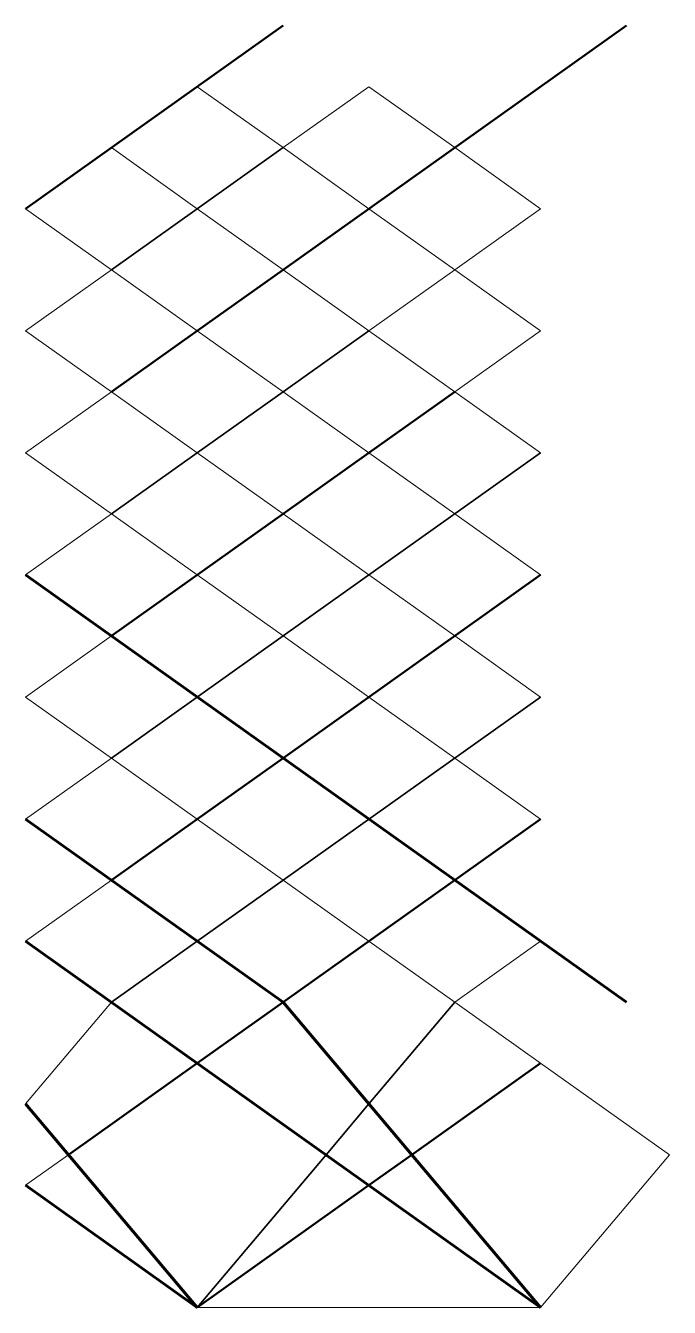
# Model space of a CAD drawing. Header units: millimetres. Extents: x 0 to 5.8, y 0 to 11.5.
import ezdxf

# ---------------------------------------------------------------- set-up
doc = ezdxf.new("R2010")
doc.units = ezdxf.units.MM
for name, color, linetype, lineweight in [('Контуры', 170, 'Continuous', 60), ('Основные линии', 50, 'Continuous', 50), ('Тонкие линии', 130, 'Continuous', 20), ('Утолщенные линии', 201, 'Continuous', 35)]:
    doc.layers.add(name, color=color, linetype=linetype, lineweight=lineweight)

msp = doc.modelspace()

# ---------------------------------------------------------------- linework, layer by layer
at = {"layer": 'Контуры', "linetype": 'Continuous', "ltscale": 250}
for p, q in [((5.373, 2.729), (0, 6.55)), ((2.303, 2.729), (0, 4.367)), ((0, 3.275), (4.605, 0)), ((4.605, 0), (2.303, 2.729)), ((1.535, 0), (0, 1.819)), ((0, 1.092), (1.535, 0))]:
    msp.add_line(p, q, dxfattribs=at)
at = {"layer": 'Основные линии', "linetype": 'Continuous', "ltscale": 250}
for p, q in [((2.303, 11.462), (0, 9.825)), ((5.373, 11.462), (2.303, 9.279)), ((2.303, 9.279), (1.535, 8.733)), ((1.535, 8.733), (0.768, 8.187)), ((3.838, 8.187), (3.07, 7.641)), ((3.07, 7.641), (2.303, 7.096)), ((2.303, 7.096), (0.768, 6.004)), ((4.605, 6.55), (2.303, 4.912)), ((2.303, 4.912), (1.535, 4.367)), ((1.535, 4.367), (0.768, 3.821)), ((4.605, 4.367), (2.303, 2.729)), ((2.303, 2.729), (1.535, 2.183)), ((1.535, 2.183), (0.384, 1.365)), ((4.605, 2.183), (3.454, 1.365)), ((3.454, 1.365), (3.07, 1.092)), ((3.07, 1.092), (1.535, 0))]:
    msp.add_line(p, q, dxfattribs=at)
at = {"layer": 'Тонкие линии', "linetype": 'Continuous', "ltscale": 250}
for points in [[(1.535, 10.916), (0.768, 10.371), (1.535, 9.825), (2.303, 10.371)], [(3.07, 10.916), (2.303, 10.371), (3.07, 9.825), (3.838, 10.371)], [(0.768, 10.371), (0, 9.825), (0.768, 9.279), (1.535, 9.825)], [(2.303, 10.371), (1.535, 9.825), (2.303, 9.279), (3.07, 9.825)], [(3.838, 10.371), (3.07, 9.825), (3.838, 9.279), (4.605, 9.825)], [(1.535, 9.825), (0.768, 9.279), (1.535, 8.733), (2.303, 9.279)], [(3.07, 9.825), (2.303, 9.279), (3.07, 8.733), (3.838, 9.279)], [(0.768, 9.279), (0, 8.733), (0.768, 8.187), (1.535, 8.733)], [(2.303, 9.279), (1.535, 8.733), (2.303, 8.187), (3.07, 8.733)], [(3.838, 9.279), (3.07, 8.733), (3.838, 8.187), (4.605, 8.733)], [(1.535, 8.733), (0.768, 8.187), (1.535, 7.641), (2.303, 8.187)], [(3.07, 8.733), (2.303, 8.187), (3.07, 7.641), (3.838, 8.187)], [(0.768, 8.187), (0, 7.641), (0.768, 7.096), (1.535, 7.641)], [(2.303, 8.187), (1.535, 7.641), (2.303, 7.096), (3.07, 7.641)], [(3.838, 8.187), (3.07, 7.641), (3.838, 7.096), (4.605, 7.641)], [(1.535, 7.641), (0.768, 7.096), (1.535, 6.55), (2.303, 7.096)], [(3.07, 7.641), (2.303, 7.096), (3.07, 6.55), (3.838, 7.096)], [(0.768, 7.096), (0, 6.55), (0.768, 6.004), (1.535, 6.55)], [(2.303, 7.096), (1.535, 6.55), (2.303, 6.004), (3.07, 6.55)], [(3.838, 7.096), (3.07, 6.55), (3.838, 6.004), (4.605, 6.55)], [(1.535, 6.55), (0.768, 6.004), (1.535, 5.458), (2.303, 6.004)], [(3.07, 6.55), (2.303, 6.004), (3.07, 5.458), (3.838, 6.004)], [(0.768, 6.004), (0, 5.458), (0.768, 4.912), (1.535, 5.458)], [(2.303, 6.004), (1.535, 5.458), (2.303, 4.912), (3.07, 5.458)], [(3.838, 6.004), (3.07, 5.458), (3.838, 4.912), (4.605, 5.458)], [(1.535, 5.458), (0.768, 4.912), (1.535, 4.367), (2.303, 4.912)], [(3.07, 5.458), (2.303, 4.912), (3.07, 4.367), (3.838, 4.912)], [(0.768, 4.912), (0, 4.367), (0.768, 3.821), (1.535, 4.367)], [(2.303, 4.912), (1.535, 4.367), (2.303, 3.821), (3.07, 4.367)], [(3.838, 4.912), (3.07, 4.367), (3.838, 3.821), (4.605, 4.367)], [(1.535, 4.367), (0.768, 3.821), (1.535, 3.275), (2.303, 3.821)], [(3.07, 4.367), (2.303, 3.821), (3.07, 3.275), (3.838, 3.821)], [(0.768, 3.821), (0, 3.275), (0.768, 2.729), (1.535, 3.275)], [(2.303, 3.821), (1.535, 3.275), (2.303, 2.729), (3.07, 3.275)], [(3.838, 3.821), (3.07, 3.275), (3.838, 2.729), (4.605, 3.275)], [(1.535, 2.183), (0.768, 2.729), (1.535, 3.275), (2.303, 2.729)], [(3.838, 2.729), (3.07, 1.819), (2.303, 2.729), (3.07, 3.275)], [(1.535, 2.183), (0.384, 1.365), (0, 1.819), (0.768, 2.729), (0.768, 2.729)], [(3.07, 1.819), (2.686, 1.365), (1.535, 2.183), (2.303, 2.729)], [(4.605, 2.183), (3.454, 1.365), (3.07, 1.819), (3.838, 2.729), (3.838, 2.729)], [(1.535, 0), (0.384, 1.365), (1.535, 2.183), (2.686, 1.365)], [(4.605, 0), (3.454, 1.365), (4.605, 2.183), (5.756, 1.365)], [(3.454, 1.365), (3.07, 1.092), (2.686, 1.365), (3.07, 1.819)], [(1.535, 0), (0, 1.092), (0.384, 1.365)], [(1.535, 0), (2.686, 1.365), (3.07, 1.092)], [(4.605, 0), (3.07, 1.092), (3.454, 1.365)], [(4.605, 0), (1.535, 0), (1.535, 0), (3.07, 1.092)]]:
    msp.add_lwpolyline(points, close=True, dxfattribs=at)
for points in [[(0.768, 3.821), (1.535, 4.367), (0.768, 4.912)], [(0.768, 2.729), (0.768, 2.729), (1.535, 3.275), (0.768, 3.821)]]:
    msp.add_lwpolyline(points, dxfattribs=at)
at = {"layer": 'Утолщенные линии', "linetype": 'Continuous', "ltscale": 250}
for p, q in [((1.535, 9.825), (2.303, 10.371)), ((0.768, 9.279), (1.535, 9.825)), ((2.303, 8.187), (3.07, 8.733)), ((1.535, 7.641), (2.303, 8.187)), ((0.768, 7.096), (1.535, 7.641)), ((2.303, 6.004), (4.605, 7.641)), ((0.768, 4.912), (2.303, 6.004)), ((2.303, 3.821), (4.605, 5.458)), ((1.535, 3.275), (2.303, 3.821)), ((0.768, 2.729), (1.535, 3.275)), ((3.07, 1.819), (3.838, 2.729)), ((2.686, 1.365), (3.07, 1.819)), ((1.535, 0), (2.686, 1.365))]:
    msp.add_line(p, q, dxfattribs=at)

doc.saveas('drawing.dxf')
